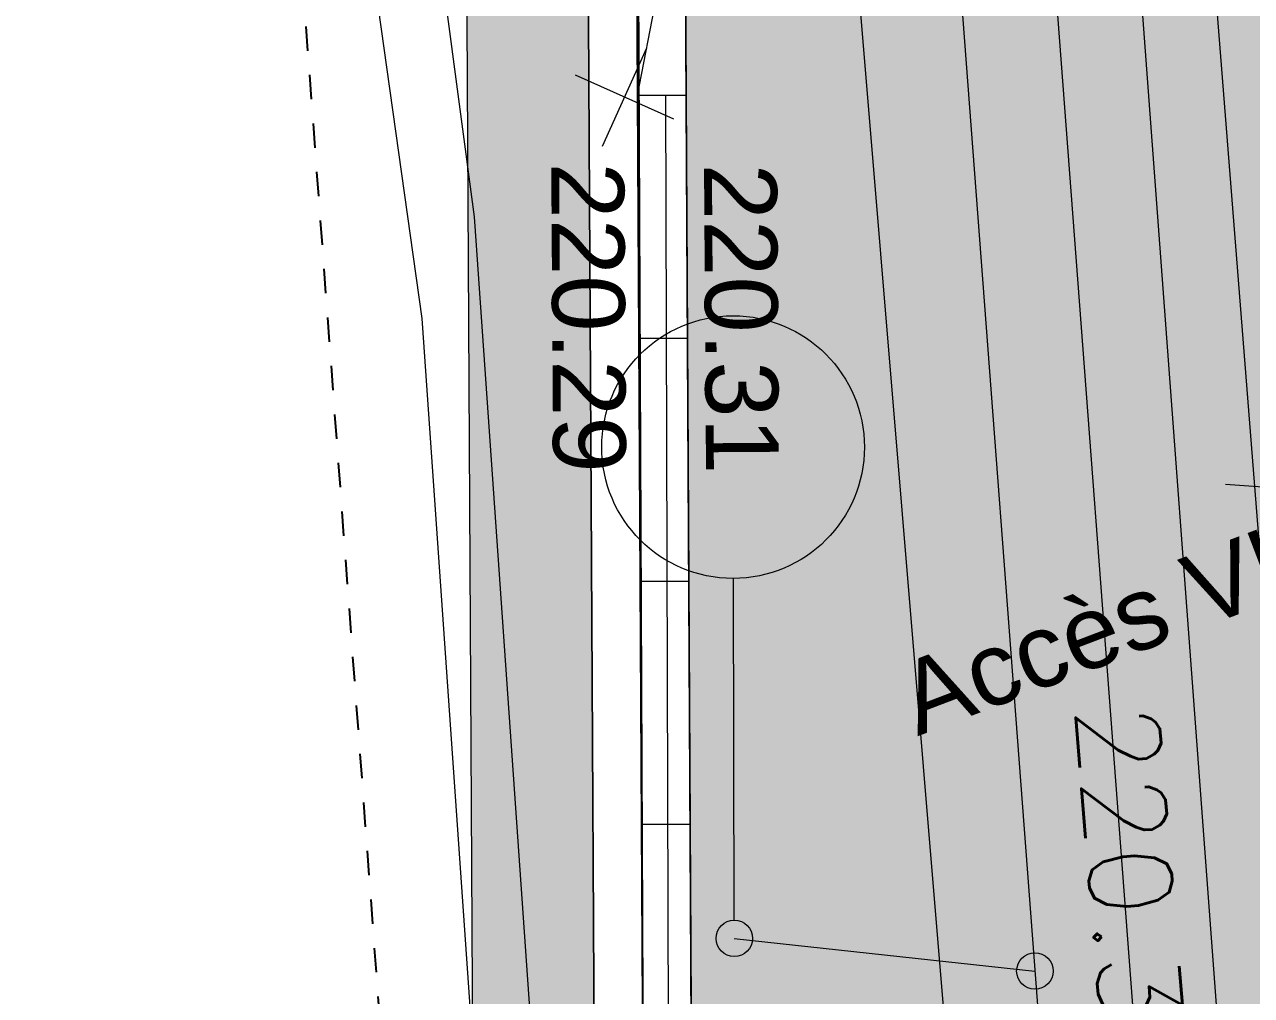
# Model space of a CAD drawing. Header units: metres. Extents: x 1838950 to 1842843, y 5171318 to 5174224.
# Drawn here: x 1841067.5 to 1841072.54, y 5171567.69 to 5171571.68 of the extents above; entities that cross this region are included whole.
import ezdxf

# ---------------------------------------------------------------- set-up
doc = ezdxf.new("R2010")
doc.units = ezdxf.units.M
doc.header["$LTSCALE"] = 0.0254
doc.linetypes.add('L5', pattern=[3.838583, 3.149606, -0.688976])
doc.layers.get('0').update_dxf_attribs({"lineweight": 18})
for name, color, linetype, lineweight, true_color in [('AEP_SSL', 4, 'Continuous', 18, 0x00ffff), ('EDF_SSL', 1, 'Continuous', 18, 0xff0000), ('SA - bordure pierre', 4, 'Continuous', 18, 0x00ffff), ('SA - enrobés', 7, 'Continuous', 18, 0xdddddd), ('SA - trame enrobés', 2, 'Continuous', 18, 0xffff00), ('TELECOM_SSL', 3, 'Continuous', 18, 0x00ff00)]:
    doc.layers.add(name, color=color, linetype=linetype, lineweight=lineweight, true_color=true_color)
for name, color, linetype, lineweight in [('Fond topo - CLO_LEG', 8, 'Continuous', 18), ('Fond topo - PAR', 8, 'Continuous', 18), ('Fond topo - SIG', 8, 'Continuous', 20), ('Fond topo - VOI', 8, 'Continuous', 25), ('Fond topo - Z_500', 8, 'Continuous', 9), ('SA - Bâtiment AB', 7, 'Continuous', 18), ('SA - nivellement', 7, 'Continuous', 18)]:
    doc.layers.add(name, color=color, linetype=linetype, lineweight=lineweight)
doc.styles.add('Arial', font='arial.ttf')
doc.styles.add('Simplex', font='simplex_.ttf')

# ---------------------------------------------------------------- blocks, each defined once
blk = doc.blocks.new('MOB02-4')
blk.add_line((0, 0.075), (0, 1.48))
for centre, radius in [((0, 2.02), 0.54), ((0, 0), 0.075)]:
    blk.add_circle(centre, radius)

msp = doc.modelspace()

# ---------------------------------------------------------------- hatches: boundary and pattern name
at = {"layer": 'SA - enrobés', "linetype": 'Continuous', "lineweight": 0, "true_color": 0xdddddd}
h = msp.add_hatch(color=254, dxfattribs=at)
edge = h.paths.add_edge_path()
edge.add_line((1841070.2041, 5171573.3895), (1841073.4341, 5171573.5645))
edge.add_arc((1841279.651, 5171588.6893), 206.7708, 184.194794, 184.70872)
edge.add_line((1841073.5781, 5171571.7155), (1841074.262, 5171562.2168))
edge.add_line((1841074.262, 5171562.2168), (1841074.3339, 5171561.2194))
edge.add_line((1841074.3339, 5171561.2194), (1841072.4375, 5171561.1142))
edge.add_line((1841072.4375, 5171561.1142), (1841072.3553, 5171562.2123))
edge.add_line((1841072.3553, 5171562.2123), (1841070.2584, 5171563.5071))
edge.add_line((1841070.2584, 5171563.5071), (1841070.2041, 5171573.3895))
msp.add_hatch(color=254, dxfattribs=at).paths.add_polyline_path([(1841069.8039, 5171573.4391), (1841069.3039, 5171573.4363), (1841069.3623, 5171563.0026), (1841071.4922, 5171561.6876), (1841071.54, 5171561.0472), (1841072.0386, 5171561.0844), (1841071.9719, 5171561.9791), (1841069.8608, 5171563.2824)])

# ---------------------------------------------------------------- linework, layer by layer
at = {"layer": 'AEP_SSL', "flags": 128}
msp.add_lwpolyline([(1841062.4884, 5171608.1073), (1841068.855, 5171585.8534), (1841069.0815, 5171584.0223), (1841070.7221, 5171574.2437), (1841073.1994, 5171544.5338), (1841074.9036, 5171520.1291)], dxfattribs=at)
at = {"layer": 'EDF_SSL', "linetype": 'Continuous', "flags": 128}
for points in [[(1841075.4717, 5171522.3738), (1841070.5131, 5171588.0165), (1841070.7847, 5171589.6947), (1841075.6776, 5171593.7661), (1841080.6876, 5171591.897), (1841086.0092, 5171592.3643), (1841109.7179, 5171601.8248), (1841124.6413, 5171607.855), (1841130.4241, 5171611.9628), (1841137.9396, 5171610.6957), (1841158.939, 5171618.4844), (1841159.3259, 5171635.436), (1841159.5361, 5171638.0372), (1841162.4685, 5171640.4323), (1841165.8972, 5171644.7241), (1841175.8732, 5171652.4859)], [(1841075.0888, 5171522.2704), (1841070.1302, 5171587.913), (1841070.3449, 5171593.4222), (1841069.6328, 5171600.1064)], [(1841075.7689, 5171522.3203), (1841070.8773, 5171588.0692), (1841070.5689, 5171594.2968), (1841058.8405, 5171593.0805), (1841051.999, 5171588.5846)], [(1841071.3939, 5171538.0157), (1841069.1306, 5171570.4726), (1841066.5594, 5171588.7587), (1841065.7522, 5171592.8166), (1841060.849, 5171591.727), (1841058.6044, 5171591.1604), (1841052.8512, 5171587.3249)], [(1841071.6402, 5171538.05), (1841069.3449, 5171570.8901), (1841067.7695, 5171582.7321), (1841085.5943, 5171589.0553)]]:
    msp.add_lwpolyline(points, dxfattribs=at)
at = {"layer": 'Fond topo - CLO_LEG'}
msp.add_line((1841070.4134, 5171567.9236), (1841071.6493, 5171567.789), dxfattribs=at)
msp.add_circle((1841071.6493, 5171567.789), 0.075, dxfattribs=at)
at = {"layer": 'Fond topo - PAR', "linetype": 'L5', "lineweight": 25, "flags": 128}
msp.add_lwpolyline([(1841062.2138, 5171608.6957), (1841063.3359, 5171603.2928), (1841066.8905, 5171584.8114), (1841068.4456, 5171574.4528), (1841070.7693, 5171543.1702), (1841072.6545, 5171517.8011), (1841072.7663, 5171515.8688)], dxfattribs=at)
at = {"layer": 'Fond topo - VOI', "flags": 128}
msp.add_lwpolyline([(1841071.768, 5171567.0997), (1841070.0409, 5171567.0428), (1841069.9971, 5171577.3025), (1841069.9637, 5171585.5571, 0.039921), (1841069.7739, 5171588.8515), (1841069.6251, 5171590.0643, -0.001353), (1841069.4825, 5171591.2533, 0.02223), (1841069.2719, 5171592.5487, 0.001942), (1841068.8619, 5171594.4772, 0.053975), (1841066.7788, 5171600.738), (1841066.3959, 5171601.7057), (1841064.5779, 5171606.0877, -0.070736), (1841064.2598, 5171607.3231, -0.048344), (1841064.2435, 5171608.4711)], format="xyb", dxfattribs=at)
at = {"layer": 'SA - bordure pierre'}
msp.add_line((1841070.0151, 5171571.3896), (1841070.2096, 5171572.3901), dxfattribs=at)
at = {"layer": 'SA - bordure pierre', "linetype": 'Continuous', "lineweight": 20}
msp.add_line((1841070.148, 5171565.3937), (1841070.1327, 5171571.3905), dxfattribs=at)
at = {"layer": 'SA - bordure pierre', "flags": 128}
msp.add_lwpolyline([(1841069.8039, 5171573.4391), (1841069.8608, 5171563.2824), (1841071.9719, 5171561.9791), (1841072.0386, 5171561.0844)], dxfattribs=at)
at = {"layer": 'SA - bordure pierre', "linetype": 'Continuous', "flags": 128}
for points in [[(1841070.0151, 5171571.3896), (1841070.0096, 5171572.3896), (1841070.2096, 5171572.3901), (1841070.2151, 5171571.3907)], [(1841070.0206, 5171570.3902), (1841070.0151, 5171571.3902), (1841070.2151, 5171571.3907), (1841070.2206, 5171570.3913)], [(1841070.0261, 5171569.3908), (1841070.0206, 5171570.3908), (1841070.2206, 5171570.3913), (1841070.2261, 5171569.3919)], [(1841070.0316, 5171568.3914), (1841070.0261, 5171569.3914), (1841070.2261, 5171569.3919), (1841070.2316, 5171568.3925)], [(1841070.037, 5171567.392), (1841070.0316, 5171568.392), (1841070.2316, 5171568.3925), (1841070.237, 5171567.3931)]]:
    msp.add_lwpolyline(points, close=True, dxfattribs=at)
at = {"layer": 'SA - Bâtiment AB', "flags": 128}
msp.add_lwpolyline([(1841072.7034, 5171569.0793), (1841073.3347, 5171569.726), (1841072.4332, 5171569.7896)], dxfattribs=at)
at = {"layer": 'SA - nivellement', "lineweight": 9}
for p, q in [((1841069.8722, 5171571.1814), (1841070.0533, 5171571.585)), ((1841070.1645, 5171571.2926), (1841069.761, 5171571.4738))]:
    msp.add_line(p, q, dxfattribs=at)
at = {"layer": 'SA - trame enrobés', "flags": 128}
msp.add_lwpolyline([(1841070.2041, 5171573.3895), (1841073.4341, 5171573.5645, 0.002242), (1841073.5781, 5171571.7155), (1841074.262, 5171562.2168), (1841074.3339, 5171561.2194), (1841072.4375, 5171561.1142), (1841072.3553, 5171562.2123), (1841070.2584, 5171563.5071)], format="xyb", close=True, dxfattribs=at)
msp.add_lwpolyline([(1841069.8039, 5171573.4391), (1841069.3039, 5171573.4363), (1841069.3623, 5171563.0026), (1841071.4922, 5171561.6876), (1841071.54, 5171561.0472), (1841072.0386, 5171561.0844), (1841071.9719, 5171561.9791), (1841069.8608, 5171563.2824)], close=True, dxfattribs=at)
at = {"layer": 'TELECOM_SSL', "linetype": 'Continuous', "flags": 128}
msp.add_lwpolyline([(1841076.2018, 5171523.5795), (1841072.0989, 5171575.5306, 0.105936), (1841064.7671, 5171609.2516)], format="xyb", dxfattribs=at)

# ---------------------------------------------------------------- block references
at = {"layer": 'Fond topo - SIG', "rotation": 0.1431444590985009}
msp.add_blockref('MOB02-4', (1841070.4134, 5171567.9236), dxfattribs=at)

# ---------------------------------------------------------------- texts
at = {"layer": 'Fond topo - Z_500', "insert": (1841072.1537, 5171568.9018), "char_height": 0.3412, "attachment_point": 1, "rotation": 274.641, "line_spacing_factor": 1.128608, "style": 'Simplex'}
msp.add_mtext('220.39', dxfattribs=at)
at = {"layer": 'SA - Bâtiment AB', "insert": (1841071.0605, 5171569.0337), "char_height": 0.29891, "attachment_point": 1, "rotation": 20.8273, "line_spacing_factor": 0.971191, "style": 'Arial'}
msp.add_mtext('Accès VL', dxfattribs=at)
at = {"layer": 'SA - nivellement', "char_height": 0.29891, "attachment_point": 1, "rotation": 270.3741, "line_spacing_factor": 0.971191, "style": 'Arial'}
for s, insert in [('220.29', (1841069.9598, 5171571.1161)), ('220.31', (1841070.5879, 5171571.1112))]:
    msp.add_mtext(s, dxfattribs=dict(at, insert=insert))

doc.saveas('drawing.dxf')
